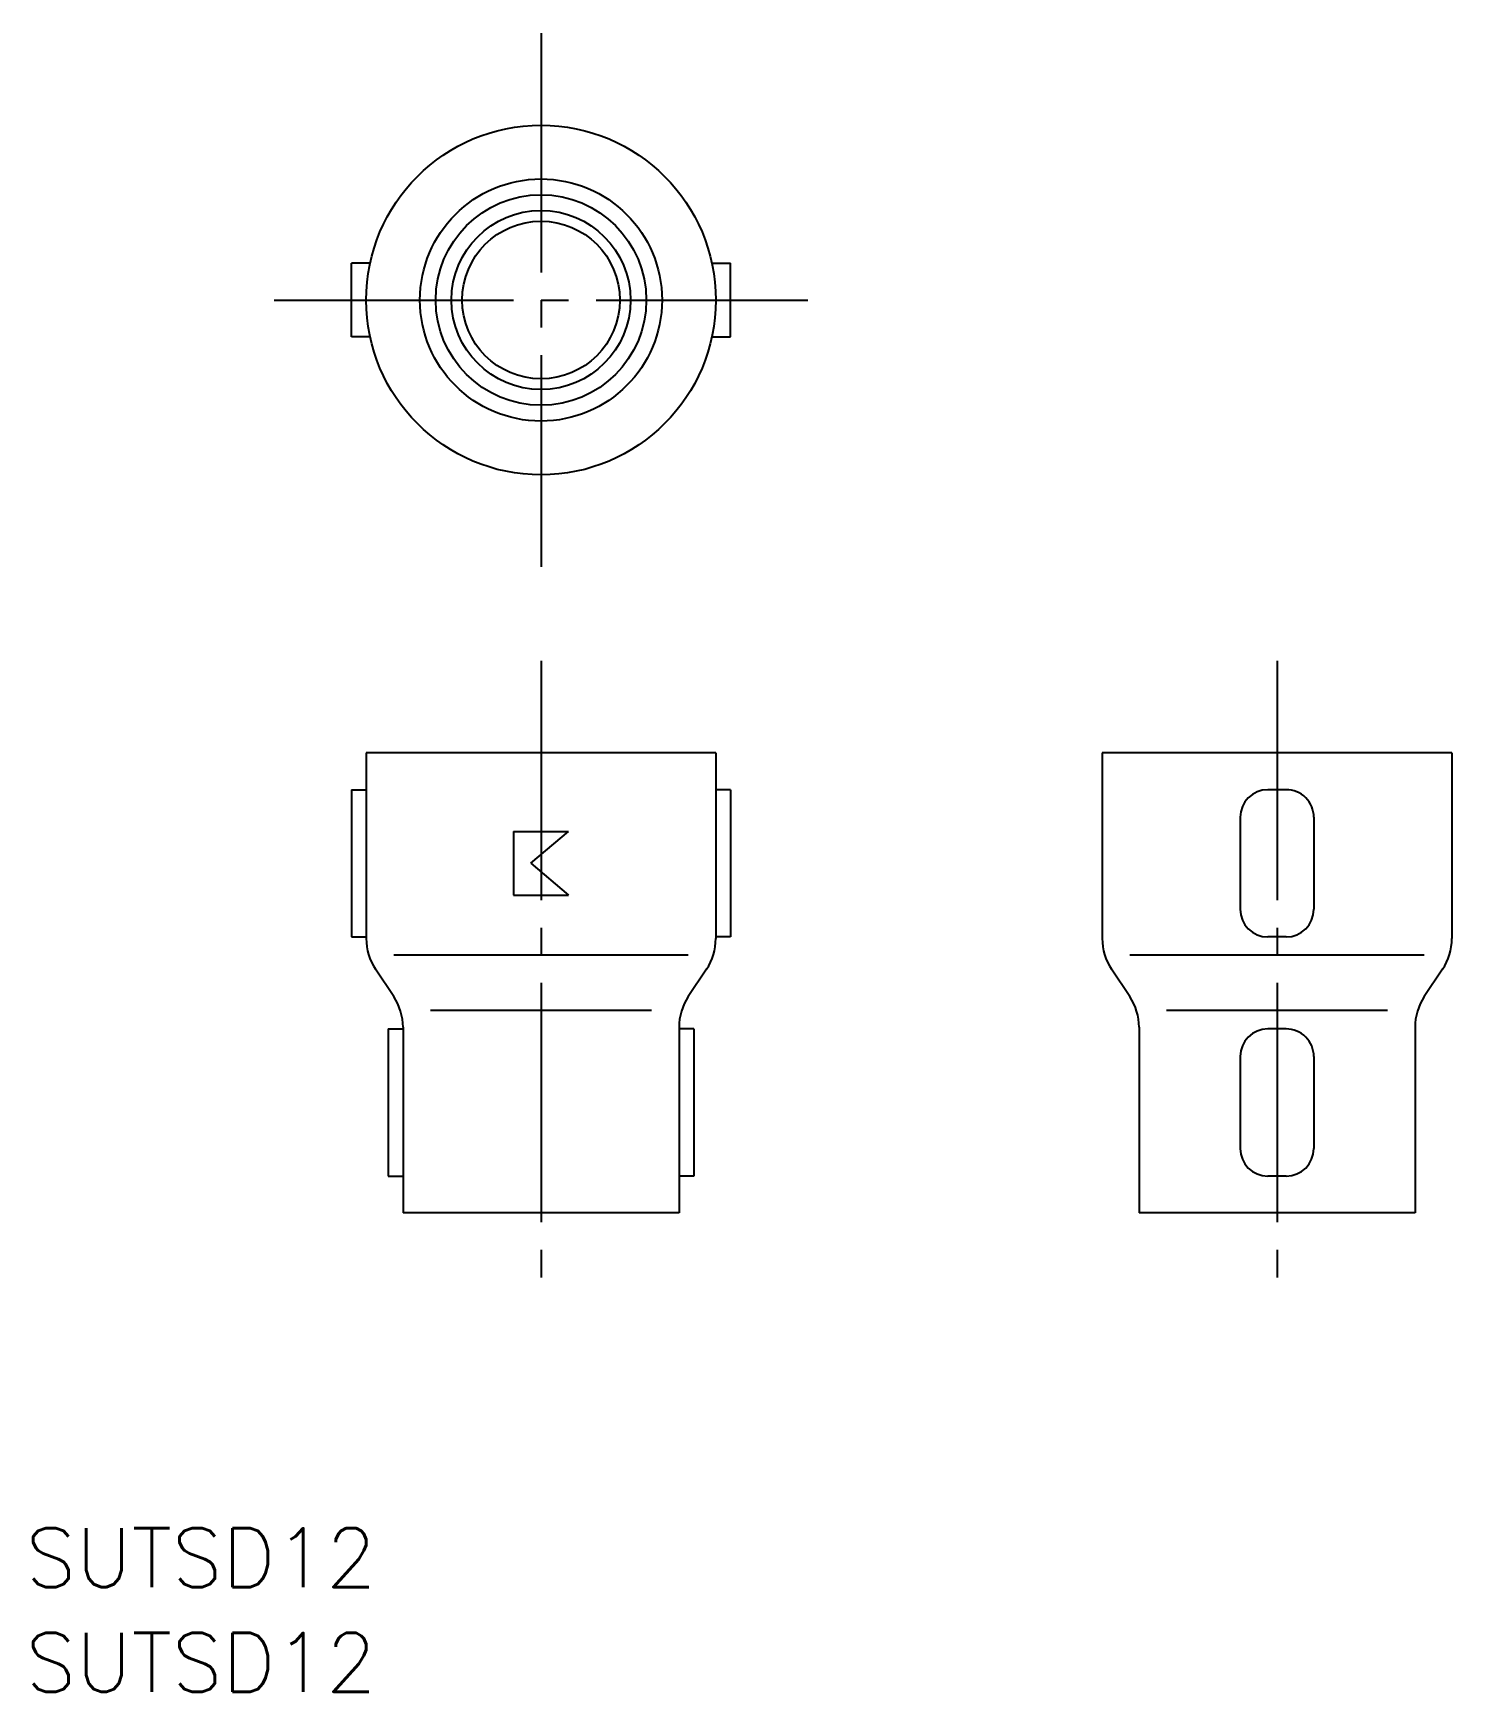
# Model space of a CAD drawing. Extents: x 56 to 133.1, y 122.3 to 212.4.
import ezdxf

# ---------------------------------------------------------------- set-up
doc = ezdxf.new("R2010")
doc.units = 0
doc.linetypes.add('CENTER', pattern=[17.5, 13, -1.5, 1.5, -1.5])
doc.layers.get('0').update_dxf_attribs({"linetype": 'CONTINUOUS'})
doc.layers.add('CENTER', color=1, linetype='CENTER')
doc.styles.get("Standard").update_dxf_attribs({"font": 'txt.shx', "bigfont": '@extfont2.shx'})

msp = doc.modelspace()

# ---------------------------------------------------------------- linework, layer by layer
at = {"color": 7, "linetype": 'CONTINUOUS'}
for p, q in [((73.313, 195.941), (73.313, 199.941)), ((74.326, 199.941), (73.313, 199.941)), ((92.9, 199.941), (93.913, 199.941)), ((93.913, 195.941), (93.913, 199.941)), ((74.326, 195.941), (73.313, 195.941)), ((92.9, 195.941), (93.913, 195.941)), ((93.113, 173.334), (74.113, 173.334)), ((74.113, 173.334), (74.113, 163.243)), ((93.113, 173.334), (93.113, 163.243)), ((133.113, 173.334), (114.113, 173.334)), ((114.113, 173.334), (114.113, 163.243)), ((133.113, 173.334), (133.113, 163.243)), ((73.313, 171.334), (74.113, 171.334)), ((73.313, 171.334), (73.313, 163.334)), ((93.913, 171.334), (93.113, 171.334)), ((93.913, 171.334), (93.913, 163.334)), ((124.113, 171.334), (123.113, 171.334)), ((121.613, 169.834), (121.613, 164.834)), ((125.613, 169.834), (125.613, 164.834)), ((82.113, 169.059), (82.113, 165.609)), ((82.113, 169.059), (85.113, 169.059)), ((83.057, 167.334), (85.113, 169.059)), ((83.057, 167.334), (85.113, 165.609)), ((82.113, 165.609), (85.113, 165.609)), ((73.313, 163.334), (74.113, 163.334)), ((93.913, 163.334), (93.113, 163.334)), ((124.113, 163.334), (123.113, 163.334)), ((91.613, 162.334), (75.613, 162.334)), ((131.613, 162.334), (115.613, 162.334)), ((75.609, 160.09), (74.617, 161.579)), ((92.609, 161.579), (91.617, 160.09)), ((115.609, 160.09), (114.617, 161.579)), ((132.609, 161.579), (131.617, 160.09)), ((89.613, 159.334), (77.613, 159.334)), ((129.613, 159.334), (117.613, 159.334)), ((75.313, 158.334), (76.113, 158.334)), ((75.313, 158.334), (75.313, 150.334)), ((76.113, 158.426), (76.113, 148.334)), ((91.113, 158.426), (91.113, 148.334)), ((91.913, 158.334), (91.113, 158.334)), ((91.913, 158.334), (91.913, 150.334)), ((116.113, 158.426), (116.113, 148.334)), ((124.113, 158.334), (123.113, 158.334)), ((131.113, 158.426), (131.113, 148.334)), ((121.613, 156.834), (121.613, 151.834)), ((125.613, 156.834), (125.613, 151.834)), ((75.313, 150.334), (76.113, 150.334)), ((91.913, 150.334), (91.113, 150.334)), ((124.113, 150.334), (123.113, 150.334)), ((91.113, 148.334), (76.113, 148.334)), ((131.113, 148.334), (116.113, 148.334))]:
    msp.add_line(p, q, dxfattribs=at)
for radius in [9.5, 6.578, 5.722, 4.864, 4.283]:
    msp.add_circle((83.613, 197.941), radius, dxfattribs=at)
for centre, radius, start, end in [((123.113, 169.834), 1.5, 90.00004, 180.00002), ((124.113, 169.834), 1.5, 359.99998, 90.00004), ((123.113, 164.834), 1.5, 180.00002, 270), ((124.113, 164.834), 1.5, 270.00002, 359.99998), ((77.113, 163.243), 3, 180.00002, 213.69006), ((90.113, 163.243), 3, 326.30994, 359.99998), ((117.113, 163.243), 3, 180.00002, 213.69006), ((130.113, 163.243), 3, 326.30994, 359.99998), ((73.113, 158.426), 3, 359.99998, 33.69008), ((94.113, 158.426), 3, 146.30992, 180.00002), ((113.113, 158.426), 3, 359.99998, 33.69008), ((134.113, 158.426), 3, 146.30992, 180.00002), ((123.113, 156.834), 1.5, 90.00004, 180.00002), ((124.113, 156.834), 1.5, 359.99998, 90.00004), ((123.113, 151.834), 1.5, 180.00002, 270), ((124.113, 151.834), 1.5, 270.00002, 359.99998)]:
    msp.add_arc(centre, radius, start, end, dxfattribs=at)
at = {"layer": 'CENTER', "color": 1, "linetype": 'CENTER'}
for p, q in [((83.613, 212.441), (83.613, 183.441)), ((69.113, 197.941), (98.113, 197.941)), ((83.613, 178.334), (83.613, 143.334)), ((123.613, 178.334), (123.613, 143.334))]:
    msp.add_line(p, q, dxfattribs=at)

# ---------------------------------------------------------------- texts
at = {"color": 7, "linetype": 'CONTINUOUS'}
for p in [(55.603, 128.006), (55.603, 122.314)]:
    msp.add_text('SUTSD12', height=3.2, dxfattribs=at).set_placement(p)

doc.saveas('drawing.dxf')
